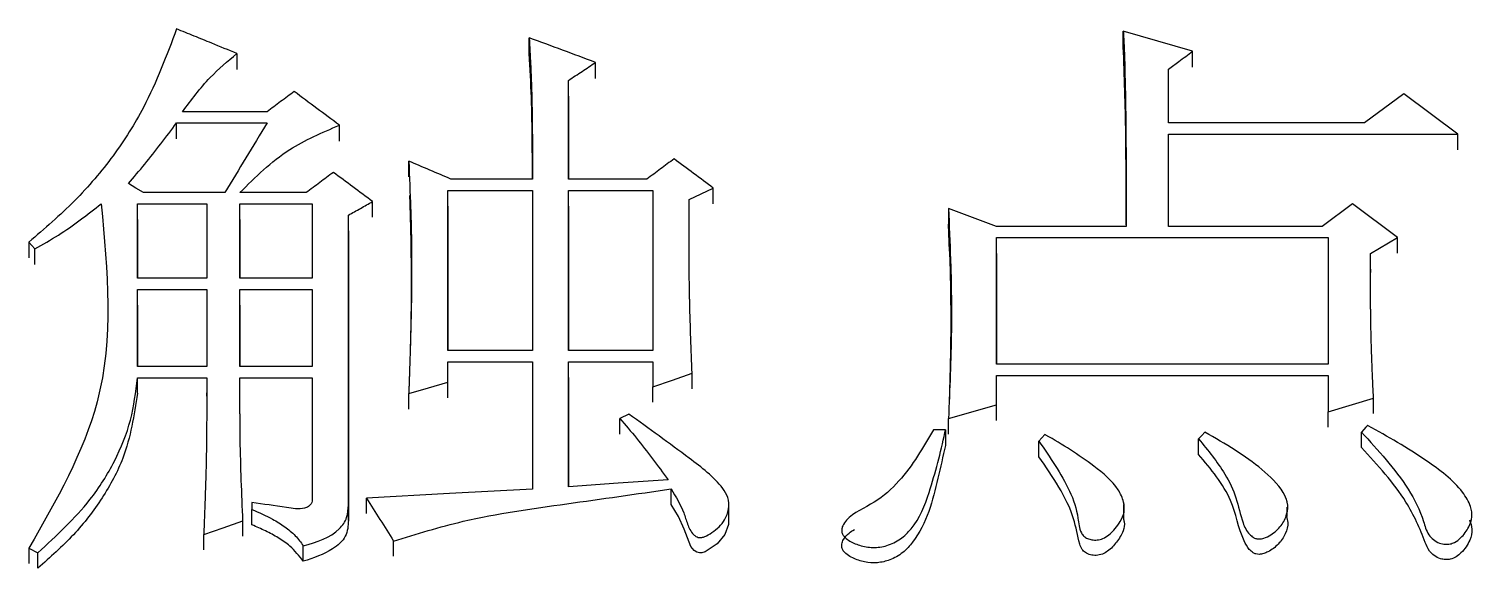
# Model space of a CAD drawing. Header units: millimetres. Extents: x 2223 to 4172, y 741 to 2119.
# Drawn here: x 2702.22 to 2707.4, y 1898.47 to 1900.4 of the extents above; entities that cross this region are included whole.
import ezdxf

# ---------------------------------------------------------------- set-up
doc = ezdxf.new("R2010")
doc.units = ezdxf.units.MM

msp = doc.modelspace()

# ---------------------------------------------------------------- linework, layer by layer
at = {"color": 7, "linetype": 'Continuous', "lineweight": 25}
for p, q in [((2704.0173, 1900.312), (2704.0173, 1900.3694)), ((2706.3972, 1900.3213), (2706.1484, 1900.3935)), ((2706.1484, 1900.336), (2706.1484, 1900.3935)), ((2702.9681, 1900.3133), (2702.9681, 1900.2562)), ((2706.3972, 1900.2642), (2706.3972, 1900.3213)), ((2704.2553, 1900.2241), (2704.2553, 1900.2812)), ((2706.3106, 1900.0642), (2706.3106, 1900.2571)), ((2706.3106, 1900.2001), (2706.3106, 1900.2571)), ((2704.158, 1899.8628), (2704.158, 1900.2169)), ((2704.158, 1900.16), (2704.158, 1900.2169)), ((2704.158, 1900.1597), (2704.158, 1899.8628)), ((2707.1544, 1900.1687), (2707.0137, 1900.0642)), ((2707.3491, 1900.024), (2707.1544, 1900.1687)), ((2703.0762, 1900.1044), (2702.7734, 1900.1044)), ((2702.7517, 1900.0642), (2703.0762, 1900.0642)), ((2702.7517, 1900.0074), (2702.7517, 1900.0642)), ((2703.3358, 1899.9994), (2703.3358, 1900.0562)), ((2707.0137, 1900.0642), (2706.3106, 1900.0642)), ((2706.3106, 1900.024), (2707.3491, 1900.024)), ((2706.3106, 1899.6934), (2706.3106, 1900.024)), ((2706.3106, 1899.9672), (2706.3106, 1900.024)), ((2707.3491, 1899.9672), (2707.3491, 1900.024)), ((2703.5847, 1899.8707), (2703.5847, 1899.9273)), ((2704.0282, 1899.8628), (2703.7361, 1899.8628)), ((2704.4392, 1899.8628), (2704.158, 1899.8628)), ((2704.6772, 1899.7741), (2704.6772, 1899.8306)), ((2702.9248, 1899.8144), (2702.6327, 1899.8144)), ((2703.2169, 1899.8144), (2702.9789, 1899.8144)), ((2703.4549, 1899.7258), (2703.4549, 1899.7822)), ((2703.7253, 1899.8225), (2704.0282, 1899.8225)), ((2703.7253, 1899.248), (2703.7253, 1899.8225)), ((2703.7253, 1899.766), (2703.7253, 1899.8225)), ((2704.0282, 1899.8225), (2704.0282, 1899.248)), ((2704.158, 1899.8225), (2704.4609, 1899.8225)), ((2704.158, 1899.248), (2704.158, 1899.8225)), ((2704.158, 1899.766), (2704.158, 1899.8225)), ((2704.4609, 1899.8225), (2704.4609, 1899.248)), ((2702.6111, 1899.7741), (2702.8599, 1899.7741)), ((2702.6111, 1899.5074), (2702.6111, 1899.7741)), ((2702.6111, 1899.7177), (2702.6111, 1899.7741)), ((2702.8599, 1899.7741), (2702.8599, 1899.5074)), ((2702.9789, 1899.7741), (2703.2385, 1899.7741)), ((2702.9789, 1899.5074), (2702.9789, 1899.7741)), ((2702.9789, 1899.7177), (2702.9789, 1899.7741)), ((2703.2385, 1899.7741), (2703.2385, 1899.5074)), ((2703.3683, 1898.6945), (2703.3683, 1899.7337)), ((2703.3683, 1899.6774), (2703.3683, 1899.7337)), ((2703.7253, 1899.7658), (2703.7253, 1899.248)), ((2704.158, 1899.7658), (2704.158, 1899.248)), ((2705.694, 1899.6934), (2705.521, 1899.758)), ((2705.521, 1899.758), (2705.521, 1899.7014)), ((2706.9705, 1899.7741), (2706.8623, 1899.6934)), ((2707.1327, 1899.653), (2706.9705, 1899.7741)), ((2702.6111, 1899.7175), (2702.6111, 1899.5074)), ((2702.9789, 1899.7175), (2702.9789, 1899.5074)), ((2703.3683, 1899.6772), (2703.3683, 1898.6393)), ((2705.5249, 1899.605), (2705.521, 1899.7014)), ((2706.1592, 1899.6934), (2705.694, 1899.6934)), ((2706.8623, 1899.6934), (2706.3106, 1899.6934)), ((2702.2217, 1899.6368), (2702.2433, 1899.6125)), ((2705.694, 1899.1993), (2705.694, 1899.653)), ((2705.694, 1899.5967), (2705.694, 1899.653)), ((2706.8839, 1899.653), (2706.8839, 1899.1993)), ((2707.0354, 1899.5964), (2707.1327, 1899.653)), ((2707.1327, 1899.5967), (2707.1327, 1899.653)), ((2702.2433, 1899.5563), (2702.2433, 1899.6125)), ((2705.694, 1899.5965), (2705.694, 1899.1993)), ((2707.0354, 1899.54), (2707.0354, 1899.5284)), ((2702.8599, 1899.5074), (2702.6111, 1899.5074)), ((2702.6111, 1899.4669), (2702.8599, 1899.4669)), ((2702.6111, 1899.1912), (2702.6111, 1899.4669)), ((2702.6111, 1899.4109), (2702.6111, 1899.4669)), ((2702.8599, 1899.4669), (2702.8599, 1899.1912)), ((2703.2385, 1899.5074), (2702.9789, 1899.5074)), ((2702.9789, 1899.4669), (2703.2385, 1899.4669)), ((2702.9789, 1899.1912), (2702.9789, 1899.4669)), ((2702.9789, 1899.4109), (2702.9789, 1899.4669)), ((2703.2385, 1899.4669), (2703.2385, 1899.1912)), ((2702.6111, 1899.4107), (2702.6111, 1899.1912)), ((2702.9789, 1899.4107), (2702.9789, 1899.1912)), ((2704.0282, 1899.248), (2703.7253, 1899.248)), ((2703.7253, 1899.2074), (2704.0282, 1899.2074)), ((2703.7253, 1899.1343), (2703.7253, 1899.2074)), ((2703.7253, 1899.1517), (2703.7253, 1899.2074)), ((2704.0282, 1899.2074), (2704.0282, 1898.7516)), ((2704.4609, 1899.248), (2704.158, 1899.248)), ((2704.158, 1899.2074), (2704.4609, 1899.2074)), ((2704.158, 1898.7598), (2704.158, 1899.2074)), ((2704.158, 1899.1517), (2704.158, 1899.2074)), ((2704.4609, 1899.2074), (2704.4609, 1899.118)), ((2702.8599, 1899.1912), (2702.6111, 1899.1912)), ((2703.2385, 1899.1912), (2702.9789, 1899.1912)), ((2704.6015, 1899.1111), (2704.6015, 1899.1668)), ((2705.694, 1899.053), (2705.694, 1899.1587)), ((2705.694, 1899.103), (2705.694, 1899.1587)), ((2706.8839, 1899.1587), (2706.8839, 1899.0286)), ((2702.6111, 1899.1506), (2702.8599, 1899.1506)), ((2702.6111, 1899.0949), (2702.6111, 1899.1506)), ((2702.9789, 1899.1506), (2703.2385, 1899.1506)), ((2703.2385, 1899.1506), (2703.2385, 1898.719)), ((2703.7253, 1899.0787), (2703.7253, 1899.1343)), ((2704.158, 1899.1515), (2704.158, 1898.7598)), ((2704.4609, 1899.0624), (2704.4609, 1899.118)), ((2703.5847, 1899.0381), (2703.5847, 1899.0937)), ((2705.521, 1899.0042), (2705.694, 1899.053)), ((2705.694, 1898.9975), (2705.694, 1899.053)), ((2706.8839, 1899.0286), (2707.0462, 1899.0774)), ((2707.0462, 1899.0218), (2707.0462, 1899.0774)), ((2704.3743, 1899.0205), (2704.3419, 1899.0042)), ((2704.3419, 1898.9487), (2704.3419, 1899.0042)), ((2705.521, 1898.9487), (2705.521, 1899.0042)), ((2706.8839, 1898.9731), (2706.8839, 1899.0286)), ((2705.5101, 1898.9635), (2705.4669, 1898.9635)), ((2705.5101, 1898.9635), (2705.5101, 1898.9081)), ((2707.003, 1898.8999), (2707.003, 1898.9554)), ((2705.8455, 1898.8673), (2705.8455, 1898.9228)), ((2706.4188, 1898.8754), (2706.4188, 1898.931)), ((2704.5258, 1898.6964), (2704.5258, 1898.7517)), ((2703.0222, 1898.7026), (2703.0222, 1898.6781)), ((2703.3683, 1898.6392), (2703.3683, 1898.6945)), ((2703.4332, 1898.6638), (2703.4332, 1898.719)), ((2706.1509, 1898.6412), (2706.1509, 1898.6966)), ((2706.7359, 1898.7067), (2706.7359, 1898.7089)), ((2707.3912, 1898.6939), (2707.3912, 1898.6971)), ((2702.9897, 1898.5823), (2702.9897, 1898.6373)), ((2703.0222, 1898.6231), (2703.0222, 1898.6781)), ((2704.7326, 1898.6321), (2704.7326, 1898.6875)), ((2706.7359, 1898.6534), (2706.7359, 1898.6865)), ((2702.8491, 1898.5333), (2702.8491, 1898.5883)), ((2702.2219, 1898.5391), (2702.2541, 1898.5229)), ((2702.2219, 1898.5391), (2702.2219, 1898.4842)), ((2703.2061, 1898.4925), (2703.2061, 1898.5474)), ((2703.5297, 1898.5102), (2703.5297, 1898.5651)), ((2702.2541, 1898.468), (2702.2541, 1898.5229))]:
    msp.add_line(p, q, dxfattribs=at)
at = {"color": 7, "linetype": 'Continuous', "lineweight": 25, "flags": 128}
for points in [[(2702.6327, 1899.8144), (2702.6057, 1899.8306), (2702.5786, 1899.8467)], [(2704.5907, 1899.7902), (2704.6339, 1899.8104), (2704.6772, 1899.8306)], [(2702.2217, 1899.6368), (2702.2217, 1899.6159), (2702.2217, 1899.5981), (2702.2217, 1899.5804)], [(2705.694, 1899.653), (2706.289, 1899.653), (2706.8839, 1899.653)], [(2704.4609, 1899.118), (2704.5312, 1899.1424), (2704.6015, 1899.1668)], [(2706.8839, 1899.1993), (2706.289, 1899.1993), (2705.694, 1899.1993)], [(2705.694, 1899.1587), (2706.289, 1899.1587), (2706.8839, 1899.1587)], [(2703.5847, 1899.0937), (2703.655, 1899.114), (2703.7253, 1899.1343)], [(2706.4404, 1898.9554), (2706.4296, 1898.9432), (2706.4188, 1898.931)], [(2707.0246, 1898.9798), (2707.0191, 1898.9736), (2707.011, 1898.9645), (2707.003, 1898.9554)], [(2705.8671, 1898.9472), (2705.8563, 1898.935), (2705.8455, 1898.9228)], [(2704.0282, 1898.7516), (2703.7307, 1898.7353), (2703.4332, 1898.719)], [(2704.515, 1898.7842), (2704.3365, 1898.772), (2704.158, 1898.7598)], [(2704.7315, 1898.632), (2704.7316, 1898.624), (2704.7188, 1898.5879), (2704.6907, 1898.5547), (2704.6477, 1898.5261), (2704.6367, 1898.5229), (2704.6274, 1898.5225), (2704.6185, 1898.5249), (2704.6093, 1898.5307), (2704.5973, 1898.5451), (2704.5725, 1898.6073), (2704.5526, 1898.6526), (2704.5258, 1898.6964), (2704.5258, 1898.6964)], [(2702.8491, 1898.5883), (2702.9194, 1898.6128), (2702.9897, 1898.6373)]]:
    msp.add_lwpolyline(points, dxfattribs=at)
at = {"color": 7, "linetype": 'Continuous', "lineweight": 25}
for points, knots in [([(2702.7517, 1900.4015), (2702.7162, 1900.3064), (2702.6573, 1900.1492), (2702.528, 1899.9438), (2702.3894, 1899.7812), (2702.2778, 1899.6851), (2702.2217, 1899.6368)], [0, 0, 0, 0, 0.335049, 0.554128, 0.775717, 1, 1, 1, 1]), ([(2702.9681, 1900.3133), (2702.9379, 1900.3255), (2702.8868, 1900.3464), (2702.8147, 1900.3758), (2702.7727, 1900.3929), (2702.7517, 1900.4015)], [0, 0, 0, 0, 0.417945, 0.708972, 1, 1, 1, 1]), ([(2704.2553, 1900.2812), (2704.2157, 1900.2959), (2704.1363, 1900.3253), (2704.057, 1900.3547), (2704.0173, 1900.3694)], [0, 0, 0, 0, 0.499999, 1, 1, 1, 1]), ([(2704.0173, 1900.3694), (2704.0189, 1900.3376), (2704.0209, 1900.2979), (2704.0228, 1900.2542), (2704.0234, 1900.2403), (2704.0238, 1900.2303), (2704.0243, 1900.2164), (2704.0249, 1900.2005), (2704.0254, 1900.1845), (2704.0258, 1900.1686), (2704.0262, 1900.1527), (2704.0266, 1900.1368), (2704.0269, 1900.1208), (2704.0272, 1900.1049), (2704.0274, 1900.0889), (2704.0276, 1900.077), (2704.0277, 1900.065), (2704.0278, 1900.0531), (2704.0279, 1900.0411), (2704.028, 1900.0311), (2704.0281, 1900.0231), (2704.0281, 1900.0172), (2704.0281, 1900.0092), (2704.0282, 1900.0012), (2704.0282, 1899.9932), (2704.0282, 1899.9852), (2704.0282, 1899.9773), (2704.0283, 1899.9693), (2704.0283, 1899.9613), (2704.0283, 1899.9533), (2704.0283, 1899.9453), (2704.0283, 1899.9373), (2704.0283, 1899.9294), (2704.0283, 1899.9214), (2704.0283, 1899.9134), (2704.0282, 1899.9054), (2704.0282, 1899.8974), (2704.0282, 1899.8894), (2704.0282, 1899.8814), (2704.0282, 1899.8719), (2704.0282, 1899.8664), (2704.0282, 1899.8628)], [0, 0, 0, 0, 0.188751, 0.235938, 0.259532, 0.271329, 0.294923, 0.342111, 0.365705, 0.389298, 0.436486, 0.46008, 0.483674, 0.530861, 0.554455, 0.578049, 0.601643, 0.625237, 0.648831, 0.672424, 0.684221, 0.696018, 0.707815, 0.731409, 0.743206, 0.755003, 0.778597, 0.790394, 0.80219, 0.825784, 0.837581, 0.849378, 0.872972, 0.884769, 0.896566, 0.92016, 0.931957, 0.943753, 0.967347, 0.979144, 1, 1, 1, 1]), ([(2706.1484, 1900.3935), (2706.1486, 1900.3884), (2706.1492, 1900.3782), (2706.1499, 1900.3655), (2706.1505, 1900.3528), (2706.151, 1900.3426), (2706.1516, 1900.3299), (2706.1521, 1900.3197), (2706.1525, 1900.3095), (2706.1529, 1900.2993), (2706.1532, 1900.2892), (2706.1537, 1900.2713), (2706.1548, 1900.2178), (2706.1564, 1900.1464), (2706.1575, 1900.0647), (2706.1578, 1900.0137), (2706.1581, 1899.9779), (2706.1582, 1899.96), (2706.1583, 1899.9498), (2706.1584, 1899.9395), (2706.1584, 1899.9293), (2706.1585, 1899.9165), (2706.1586, 1899.9063), (2706.1586, 1899.8935), (2706.1587, 1899.8832), (2706.1587, 1899.873), (2706.1588, 1899.8628), (2706.1588, 1899.8525), (2706.1588, 1899.8397), (2706.1589, 1899.8295), (2706.1589, 1899.8167), (2706.1589, 1899.8065), (2706.159, 1899.7962), (2706.159, 1899.786), (2706.159, 1899.7757), (2706.159, 1899.7655), (2706.1591, 1899.7578), (2706.1591, 1899.7514), (2706.1591, 1899.745), (2706.1591, 1899.7398), (2706.1591, 1899.7334), (2706.1591, 1899.7283), (2706.1591, 1899.7219), (2706.1591, 1899.7168), (2706.1591, 1899.7117), (2706.1592, 1899.7043), (2706.1592, 1899.6982), (2706.1592, 1899.6934)], [0, 0, 0, 0, 0.021887, 0.043773, 0.054717, 0.076603, 0.087547, 0.109433, 0.120377, 0.13132, 0.153207, 0.16415, 0.207923, 0.383017, 0.470564, 0.558111, 0.601884, 0.623771, 0.634714, 0.645657, 0.667544, 0.678487, 0.700374, 0.711317, 0.733204, 0.744147, 0.755091, 0.776977, 0.787921, 0.809807, 0.820751, 0.842637, 0.853581, 0.864524, 0.886411, 0.897354, 0.908297, 0.919241, 0.924712, 0.935656, 0.941127, 0.952071, 0.957542, 0.968486, 0.973957, 0.979429, 1, 1, 1, 1]), ([(2702.7734, 1900.1044), (2702.8044, 1900.1466), (2702.86, 1900.2222), (2702.9349, 1900.2853), (2702.9681, 1900.3132)], [0, 0, 0, 0, 0.557716, 1, 1, 1, 1]), ([(2704.0281, 1899.8628), (2704.0281, 1899.9078), (2704.0283, 1900.0054), (2704.0253, 1900.1551), (2704.02, 1900.2597), (2704.0173, 1900.312)], [0, 0, 0, 0, 0.299618, 0.64974, 1, 1, 1, 1]), ([(2706.159, 1899.6989), (2706.1589, 1899.7602), (2706.1587, 1899.831), (2706.158, 1899.9395), (2706.1574, 1900.0909), (2706.1522, 1900.2323), (2706.1484, 1900.336)], [0, 0, 0, 0, 0.287541, 0.332064, 0.510157, 1, 1, 1, 1]), ([(2706.3106, 1900.2571), (2706.323, 1900.2662), (2706.3436, 1900.2815), (2706.3724, 1900.3029), (2706.3889, 1900.3152), (2706.3972, 1900.3213)], [0, 0, 0, 0, 0.4283659, 0.7141823, 1, 1, 1, 1]), ([(2704.158, 1900.2169), (2704.1742, 1900.2276), (2704.2066, 1900.2491), (2704.2391, 1900.2705), (2704.2553, 1900.2812)], [0, 0, 0, 0, 0.500001, 1, 1, 1, 1]), ([(2703.1736, 1900.1768), (2703.1574, 1900.1647), (2703.1249, 1900.1406), (2703.0925, 1900.1165), (2703.0762, 1900.1044)], [0, 0, 0, 0, 0.499999, 1, 1, 1, 1]), ([(2703.3358, 1900.0562), (2703.3088, 1900.0763), (2703.2547, 1900.1165), (2703.2006, 1900.1567), (2703.1736, 1900.1768)], [0, 0, 0, 0, 0.499999, 1, 1, 1, 1]), ([(2702.5786, 1899.8467), (2702.5984, 1899.8698), (2702.6386, 1899.9168), (2702.6959, 1899.9895), (2702.7331, 1900.0393), (2702.7517, 1900.0642)], [0, 0, 0, 0, 0.325438, 0.662606, 1, 1, 1, 1]), ([(2703.0762, 1900.0642), (2703.051, 1900.0226), (2703.0005, 1899.9394), (2702.95, 1899.8561), (2702.9248, 1899.8144)], [0, 0, 0, 0, 0.5, 1, 1, 1, 1]), ([(2702.9789, 1899.8145), (2703.0344, 1899.87), (2703.1344, 1899.9702), (2703.2738, 1900.0297), (2703.3358, 1900.0562)], [0, 0, 0, 0, 0.5548825, 1, 1, 1, 1]), ([(2704.5366, 1899.9354), (2704.5204, 1899.9233), (2704.4879, 1899.8991), (2704.4555, 1899.8749), (2704.4392, 1899.8628)], [0, 0, 0, 0, 0.5, 1, 1, 1, 1]), ([(2704.6772, 1899.8306), (2704.6538, 1899.8481), (2704.6069, 1899.883), (2704.56, 1899.9179), (2704.5366, 1899.9354)], [0, 0, 0, 0, 0.499999, 1, 1, 1, 1]), ([(2703.3142, 1899.887), (2703.298, 1899.8749), (2703.2655, 1899.8507), (2703.2331, 1899.8265), (2703.2169, 1899.8144)], [0, 0, 0, 0, 0.499999, 1, 1, 1, 1]), ([(2703.4549, 1899.7822), (2703.4314, 1899.7997), (2703.3845, 1899.8346), (2703.3377, 1899.8696), (2703.3142, 1899.887)], [0, 0, 0, 0, 0.499999, 1, 1, 1, 1]), ([(2703.5847, 1899.9273), (2703.5871, 1899.8708), (2703.5897, 1899.8107), (2703.5918, 1899.7488), (2703.592, 1899.7417), (2703.5922, 1899.7364), (2703.5924, 1899.7293), (2703.5926, 1899.7223), (2703.5928, 1899.7152), (2703.5929, 1899.7099), (2703.5931, 1899.7028), (2703.5933, 1899.6957), (2703.5934, 1899.6886), (2703.5936, 1899.6833), (2703.5937, 1899.678), (2703.5938, 1899.6709), (2703.5939, 1899.6638), (2703.5941, 1899.6567), (2703.5942, 1899.6514), (2703.5943, 1899.6443), (2703.5944, 1899.6372), (2703.5945, 1899.6302), (2703.5946, 1899.6248), (2703.5947, 1899.6142), (2703.5951, 1899.577), (2703.5951, 1899.5397), (2703.595, 1899.5078), (2703.5949, 1899.5025), (2703.5949, 1899.4954), (2703.5948, 1899.4883), (2703.5948, 1899.4812), (2703.5947, 1899.4758), (2703.5946, 1899.4687), (2703.5945, 1899.4616), (2703.5945, 1899.4545), (2703.5944, 1899.4492), (2703.5943, 1899.4439), (2703.5942, 1899.4368), (2703.5941, 1899.4297), (2703.594, 1899.4226), (2703.5939, 1899.4172), (2703.5938, 1899.4101), (2703.5936, 1899.403), (2703.5935, 1899.3959), (2703.5934, 1899.3906), (2703.5933, 1899.3853), (2703.5931, 1899.3781), (2703.593, 1899.371), (2703.5928, 1899.3639), (2703.5927, 1899.3586), (2703.5925, 1899.3515), (2703.5924, 1899.3444), (2703.5922, 1899.3373), (2703.5921, 1899.3319), (2703.5919, 1899.3248), (2703.5917, 1899.3177), (2703.5915, 1899.3106), (2703.5914, 1899.3053), (2703.5912, 1899.2999), (2703.591, 1899.2928), (2703.5908, 1899.2857), (2703.5906, 1899.2786), (2703.5905, 1899.2733), (2703.5903, 1899.2661), (2703.5901, 1899.259), (2703.5899, 1899.2519), (2703.5897, 1899.2466), (2703.5895, 1899.2412), (2703.5893, 1899.2341), (2703.5891, 1899.227), (2703.5889, 1899.2199), (2703.5887, 1899.2146), (2703.5885, 1899.2074), (2703.5882, 1899.2003), (2703.588, 1899.1932), (2703.5878, 1899.1879), (2703.5877, 1899.1825), (2703.5874, 1899.1754), (2703.5872, 1899.1683), (2703.587, 1899.1611), (2703.5868, 1899.1558), (2703.5865, 1899.1487), (2703.5863, 1899.1416), (2703.5861, 1899.1344), (2703.5859, 1899.1291), (2703.5857, 1899.1238), (2703.5855, 1899.1166), (2703.5852, 1899.1095), (2703.5849, 1899.1013), (2703.5848, 1899.0966), (2703.5847, 1899.0937)], [0, 0, 0, 0, 0.204304, 0.217073, 0.223457, 0.229841, 0.236226, 0.248995, 0.255379, 0.261764, 0.268148, 0.280917, 0.287302, 0.293686, 0.300071, 0.306455, 0.319224, 0.325609, 0.331993, 0.338378, 0.351147, 0.357531, 0.363915, 0.3703, 0.395838, 0.497991, 0.504375, 0.51076, 0.517144, 0.529913, 0.536298, 0.542682, 0.549067, 0.561836, 0.56822, 0.574605, 0.580989, 0.587374, 0.600143, 0.606527, 0.612912, 0.619296, 0.632065, 0.638449, 0.644834, 0.651218, 0.657603, 0.670372, 0.676756, 0.683141, 0.689525, 0.702294, 0.708679, 0.715063, 0.721448, 0.734217, 0.740601, 0.746986, 0.75337, 0.759755, 0.772523, 0.778908, 0.785292, 0.791677, 0.804446, 0.81083, 0.817215, 0.823599, 0.829984, 0.842753, 0.849137, 0.855522, 0.861906, 0.874675, 0.88106, 0.887444, 0.893828, 0.900213, 0.912982, 0.919366, 0.925751, 0.932135, 0.944904, 0.951289, 0.957673, 0.964058, 0.970442, 0.983211, 0.989596, 1, 1, 1, 1]), ([(2703.3683, 1899.7337), (2703.3827, 1899.7418), (2703.4116, 1899.758), (2703.4404, 1899.7741), (2703.4549, 1899.7822)], [0, 0, 0, 0, 0.499999, 1, 1, 1, 1]), ([(2703.5875, 1899.8038), (2703.5876, 1899.8018), (2703.5878, 1899.797), (2703.5901, 1899.7286), (2703.594, 1899.5658), (2703.593, 1899.3765), (2703.5908, 1899.2901), (2703.5897, 1899.2474)], [0, 0, 0, 0, 0.027194, 0.065937, 0.481469, 0.743424, 1, 1, 1, 1]), ([(2704.6015, 1899.1668), (2704.5981, 1899.2505), (2704.5945, 1899.3395), (2704.5925, 1899.4335), (2704.5922, 1899.4492), (2704.5918, 1899.4701), (2704.5915, 1899.491), (2704.5912, 1899.5118), (2704.5911, 1899.5275), (2704.5909, 1899.5484), (2704.5907, 1899.5692), (2704.5906, 1899.5901), (2704.5906, 1899.6031), (2704.5905, 1899.6136), (2704.5905, 1899.6214), (2704.5905, 1899.6292), (2704.5905, 1899.6396), (2704.5905, 1899.6501), (2704.5905, 1899.6605), (2704.5905, 1899.6683), (2704.5905, 1899.6787), (2704.5905, 1899.6891), (2704.5905, 1899.6996), (2704.5905, 1899.7074), (2704.5905, 1899.7178), (2704.5905, 1899.7282), (2704.5905, 1899.7386), (2704.5906, 1899.7464), (2704.5906, 1899.7529), (2704.5906, 1899.7594), (2704.5906, 1899.7646), (2704.5906, 1899.7699), (2704.5906, 1899.7738), (2704.5906, 1899.7777), (2704.5906, 1899.7832), (2704.5907, 1899.7873), (2704.5907, 1899.7902)], [0, 0, 0, 0, 0.4019587, 0.4270807, 0.4522028, 0.4773248, 0.527569, 0.552691, 0.5778131, 0.6029351, 0.6531793, 0.6783013, 0.7034234, 0.7159844, 0.7285454, 0.7411064, 0.7536675, 0.7787895, 0.7913505, 0.8039115, 0.8164726, 0.8415946, 0.8541556, 0.8667167, 0.8792777, 0.9043997, 0.9169607, 0.9295218, 0.9420828, 0.9483633, 0.9609243, 0.9672048, 0.9734854, 0.9797659, 0.9860464, 1, 1, 1, 1]), ([(2702.4814, 1899.7741), (2702.504, 1899.5332), (2702.5445, 1899.1028), (2702.3205, 1898.7114), (2702.2219, 1898.5391)], [0, 0, 0, 0, 0.559704, 1, 1, 1, 1]), ([(2702.2433, 1899.6125), (2702.2717, 1899.6288), (2702.3281, 1899.661), (2702.4071, 1899.7157), (2702.4565, 1899.7546), (2702.4813, 1899.7741)], [0, 0, 0, 0, 0.33532, 0.667027, 1, 1, 1, 1]), ([(2705.521, 1899.758), (2705.5238, 1899.6967), (2705.5269, 1899.6278), (2705.5296, 1899.5434), (2705.5316, 1899.459), (2705.5333, 1899.2769), (2705.5257, 1899.1097), (2705.521, 1899.0042)], [0, 0, 0, 0, 0.2447343, 0.2753248, 0.336506, 0.5812465, 1, 1, 1, 1]), ([(2705.5249, 1899.6087), (2705.5273, 1899.5185), (2705.531, 1899.3832), (2705.5275, 1899.2), (2705.5252, 1899.1146), (2705.5241, 1899.0783), (2705.5236, 1899.0653), (2705.5235, 1899.0613), (2705.5234, 1899.0593), (2705.5234, 1899.0593), (2705.5234, 1899.0592)], [0, 0, 0, 0, 0.523671, 0.784961, 0.902383, 0.967876, 0.981533, 0.987952, 0.99428, 1, 1, 1, 1]), ([(2707.0462, 1899.0774), (2707.0455, 1899.0916), (2707.0445, 1899.113), (2707.0435, 1899.1361), (2707.0429, 1899.1485), (2707.0426, 1899.1556), (2707.0422, 1899.1645), (2707.0419, 1899.1716), (2707.0415, 1899.1805), (2707.0412, 1899.1876), (2707.0409, 1899.1965), (2707.0406, 1899.2036), (2707.0403, 1899.2125), (2707.04, 1899.2196), (2707.0397, 1899.2285), (2707.0393, 1899.2373), (2707.0391, 1899.2462), (2707.0388, 1899.2551), (2707.0385, 1899.264), (2707.0382, 1899.2746), (2707.0379, 1899.2853), (2707.0377, 1899.2942), (2707.0375, 1899.303), (2707.0372, 1899.3155), (2707.0369, 1899.3297), (2707.0367, 1899.3421), (2707.0365, 1899.3509), (2707.0364, 1899.358), (2707.0363, 1899.3669), (2707.0362, 1899.374), (2707.0361, 1899.3829), (2707.036, 1899.39), (2707.0359, 1899.3988), (2707.0358, 1899.4077), (2707.0358, 1899.4166), (2707.0357, 1899.4254), (2707.0356, 1899.4325), (2707.0356, 1899.4414), (2707.0355, 1899.4485), (2707.0355, 1899.4574), (2707.0355, 1899.4644), (2707.0354, 1899.4733), (2707.0354, 1899.4804), (2707.0354, 1899.4893), (2707.0354, 1899.4963), (2707.0354, 1899.5052), (2707.0354, 1899.5123), (2707.0354, 1899.5211), (2707.0353, 1899.5282), (2707.0353, 1899.5371), (2707.0353, 1899.5442), (2707.0353, 1899.553), (2707.0354, 1899.5601), (2707.0354, 1899.569), (2707.0354, 1899.576), (2707.0354, 1899.5858), (2707.0354, 1899.5919), (2707.0354, 1899.5964)], [0, 0, 0, 0, 0.082056, 0.123084, 0.133341, 0.153855, 0.164112, 0.184626, 0.194883, 0.215397, 0.225654, 0.246168, 0.256425, 0.276939, 0.287196, 0.30771, 0.328224, 0.338481, 0.358995, 0.379509, 0.400023, 0.420537, 0.430794, 0.451308, 0.492336, 0.51285, 0.523107, 0.543621, 0.553878, 0.574392, 0.584649, 0.605163, 0.61542, 0.635934, 0.656448, 0.666705, 0.687219, 0.697476, 0.71799, 0.728247, 0.748761, 0.759018, 0.779532, 0.789789, 0.810303, 0.82056, 0.841074, 0.851331, 0.871845, 0.882102, 0.902616, 0.912873, 0.933387, 0.943644, 0.964158, 0.974415, 1, 1, 1, 1]), ([(2702.2541, 1898.5229), (2702.3206, 1898.584), (2702.4295, 1898.684), (2702.5328, 1898.8498), (2702.5929, 1898.9974), (2702.605, 1899.0996), (2702.6111, 1899.1506)], [0, 0, 0, 0, 0.345958, 0.566155, 0.783835, 1, 1, 1, 1]), ([(2702.8599, 1899.1506), (2702.8599, 1899.1488), (2702.8599, 1899.1452), (2702.8599, 1899.1398), (2702.8599, 1899.1344), (2702.8599, 1899.13), (2702.8599, 1899.1237), (2702.8599, 1899.1174), (2702.8599, 1899.1085), (2702.8599, 1899.1013), (2702.8599, 1899.0924), (2702.8599, 1899.0834), (2702.8599, 1899.0745), (2702.8599, 1899.0655), (2702.8599, 1899.0565), (2702.8598, 1899.0476), (2702.8598, 1899.0386), (2702.8598, 1899.0315), (2702.8598, 1899.0225), (2702.8597, 1899.0135), (2702.8597, 1899.0046), (2702.8596, 1898.9956), (2702.8596, 1898.9867), (2702.8595, 1898.9777), (2702.8595, 1898.9687), (2702.8594, 1898.9598), (2702.8593, 1898.9508), (2702.8592, 1898.9418), (2702.8591, 1898.9347), (2702.859, 1898.9257), (2702.8589, 1898.9167), (2702.8588, 1898.9077), (2702.8587, 1898.8988), (2702.8585, 1898.8898), (2702.8584, 1898.8808), (2702.8582, 1898.8719), (2702.8581, 1898.8647), (2702.8579, 1898.8557), (2702.8577, 1898.8467), (2702.8575, 1898.8378), (2702.8573, 1898.8288), (2702.8571, 1898.8198), (2702.8568, 1898.8108), (2702.8566, 1898.8018), (2702.8564, 1898.7929), (2702.8561, 1898.7839), (2702.8558, 1898.7749), (2702.8556, 1898.7677), (2702.8553, 1898.7587), (2702.855, 1898.7498), (2702.8547, 1898.7408), (2702.8544, 1898.7318), (2702.8541, 1898.7228), (2702.8538, 1898.7138), (2702.8535, 1898.7048), (2702.8533, 1898.6976), (2702.8529, 1898.6887), (2702.8526, 1898.6797), (2702.8522, 1898.6689), (2702.8519, 1898.6599), (2702.8515, 1898.6509), (2702.8512, 1898.6437), (2702.8509, 1898.6347), (2702.8505, 1898.6257), (2702.8502, 1898.6167), (2702.8499, 1898.6078), (2702.8495, 1898.5989), (2702.8492, 1898.5918), (2702.8491, 1898.5883)], [0, 0, 0, 0, 0.009575, 0.019151, 0.028726, 0.038301, 0.043088, 0.062238, 0.071814, 0.090964, 0.100539, 0.119689, 0.138839, 0.148414, 0.167565, 0.186715, 0.19629, 0.21544, 0.225015, 0.244165, 0.263315, 0.272891, 0.292041, 0.311191, 0.320766, 0.339916, 0.359066, 0.368641, 0.387792, 0.397367, 0.416517, 0.435667, 0.445242, 0.464392, 0.483543, 0.493118, 0.512268, 0.521843, 0.540993, 0.560143, 0.569718, 0.588869, 0.608019, 0.617594, 0.636744, 0.655894, 0.665469, 0.68462, 0.694195, 0.713345, 0.732495, 0.74207, 0.76122, 0.780371, 0.789946, 0.809096, 0.818671, 0.837821, 0.856971, 0.876121, 0.885697, 0.904847, 0.914422, 0.933572, 0.952722, 0.962297, 0.981149, 1, 1, 1, 1]), ([(2702.9897, 1898.6373), (2702.9856, 1898.7343), (2702.9813, 1898.8359), (2702.9799, 1898.9397), (2702.9798, 1898.9489), (2702.9797, 1898.9559), (2702.9797, 1898.9629), (2702.9796, 1898.9698), (2702.9795, 1898.9791), (2702.9794, 1898.9884), (2702.9794, 1898.9976), (2702.9793, 1899.0046), (2702.9793, 1899.0115), (2702.9792, 1899.0185), (2702.9792, 1899.0255), (2702.9791, 1899.0347), (2702.9791, 1899.044), (2702.9791, 1899.0533), (2702.979, 1899.0602), (2702.979, 1899.0672), (2702.979, 1899.0741), (2702.979, 1899.0811), (2702.979, 1899.0903), (2702.979, 1899.0996), (2702.9789, 1899.1089), (2702.9789, 1899.1158), (2702.9789, 1899.1228), (2702.9789, 1899.1297), (2702.9789, 1899.139), (2702.9789, 1899.1459), (2702.9789, 1899.1506)], [0, 0, 0, 0, 0.565918, 0.593048, 0.606612, 0.620177, 0.633741, 0.647306, 0.66087, 0.688, 0.701564, 0.715129, 0.728693, 0.742258, 0.755822, 0.769387, 0.796516, 0.810081, 0.823645, 0.83721, 0.850774, 0.864339, 0.877904, 0.905033, 0.918597, 0.932162, 0.945726, 0.959291, 0.972856, 1, 1, 1, 1]), ([(2702.6111, 1899.0948), (2702.5991, 1899.016), (2702.5794, 1898.8857), (2702.488, 1898.7174), (2702.3855, 1898.584), (2702.2981, 1898.5068), (2702.2541, 1898.4679)], [0, 0, 0, 0, 0.334037, 0.553007, 0.774908, 1, 1, 1, 1]), ([(2702.8599, 1899.0845), (2702.8599, 1899.086), (2702.8599, 1899.09), (2702.8599, 1899.0941), (2702.8599, 1899.0967)], [0, 0, 0, 0, 0.353663, 1, 1, 1, 1]), ([(2704.3419, 1899.0042), (2704.362, 1898.981), (2704.4029, 1898.9338), (2704.46, 1898.8601), (2704.4966, 1898.8095), (2704.515, 1898.7842)], [0, 0, 0, 0, 0.32693, 0.663295, 1, 1, 1, 1]), ([(2704.5258, 1898.7517), (2704.5431, 1898.7236), (2704.568, 1898.6832), (2704.5837, 1898.6258), (2704.5973, 1898.5956), (2704.6143, 1898.5815), (2704.6235, 1898.5777), (2704.6341, 1898.577), (2704.6518, 1898.5816), (2704.6834, 1898.6011), (2704.7182, 1898.634), (2704.7342, 1898.6798), (2704.7333, 1898.7203), (2704.6906, 1898.7876), (2704.563, 1898.8834), (2704.4465, 1898.968), (2704.3743, 1899.0205)], [0, 0, 0, 0, 0.116369, 0.168042, 0.220216, 0.232026, 0.241704, 0.251433, 0.264352, 0.29834, 0.371993, 0.42265, 0.473324, 0.517975, 0.701297, 1, 1, 1, 1]), ([(2705.467, 1898.9635), (2705.4302, 1898.9001), (2705.3748, 1898.8048), (2705.2609, 1898.699), (2705.1717, 1898.6643), (2705.1417, 1898.6225), (2705.1372, 1898.606), (2705.139, 1898.5928), (2705.1473, 1898.5794), (2705.1676, 1898.563), (2705.203, 1898.5478), (2705.2506, 1898.539), (2705.3028, 1898.5469), (2705.3508, 1898.5707), (2705.413, 1898.6316), (2705.4632, 1898.7649), (2705.4936, 1898.8849), (2705.5095, 1898.9602), (2705.5101, 1898.9635)], [0, 0, 0, 0, 0.193081, 0.290157, 0.386754, 0.407978, 0.421447, 0.432598, 0.443754, 0.462204, 0.496546, 0.533829, 0.57207, 0.615267, 0.659288, 0.789027, 0.990755, 1, 1, 1, 1]), ([(2706.4188, 1898.931), (2706.4523, 1898.89), (2706.5065, 1898.8238), (2706.5571, 1898.7204), (2706.5699, 1898.6447), (2706.5927, 1898.5961), (2706.6125, 1898.5788), (2706.6248, 1898.573), (2706.6383, 1898.5717), (2706.6569, 1898.5756), (2706.6852, 1898.5905), (2706.7169, 1898.6187), (2706.7372, 1898.6604), (2706.7408, 1898.7031), (2706.7129, 1898.7611), (2706.6468, 1898.8239), (2706.5493, 1898.893), (2706.4777, 1898.9344), (2706.4407, 1898.9552), (2706.4404, 1898.9554)], [0, 0, 0, 0, 0.157954, 0.255242, 0.35249, 0.401724, 0.417192, 0.427834, 0.438557, 0.45242, 0.478029, 0.52635, 0.573066, 0.619079, 0.658607, 0.768684, 0.881292, 0.999134, 1, 1, 1, 1]), ([(2707.003, 1898.9554), (2707.0328, 1898.9229), (2707.1225, 1898.8248), (2707.2109, 1898.7019), (2707.2364, 1898.5949), (2707.26, 1898.5693), (2707.281, 1898.5576), (2707.3022, 1898.5526), (2707.321, 1898.5536), (2707.3406, 1898.5611), (2707.3658, 1898.5809), (2707.3881, 1898.6122), (2707.4019, 1898.6513), (2707.3952, 1898.6956), (2707.3485, 1898.7714), (2707.2192, 1898.8689), (2707.0977, 1898.9403), (2707.0253, 1898.9794), (2707.0246, 1898.9798)], [0, 0, 0, 0, 0.113222, 0.341327, 0.387566, 0.408095, 0.428648, 0.444625, 0.457844, 0.471063, 0.493511, 0.536211, 0.570053, 0.604097, 0.65629, 0.801568, 0.997978, 1, 1, 1, 1]), ([(2705.5101, 1898.9079), (2705.5013, 1898.8688), (2705.4748, 1898.751), (2705.4403, 1898.6131), (2705.3595, 1898.5218), (2705.3147, 1898.4967), (2705.2664, 1898.4849), (2705.2199, 1898.4883), (2705.1832, 1898.5006), (2705.1578, 1898.5152), (2705.144, 1898.5282), (2705.1379, 1898.5416), (2705.1378, 1898.5559), (2705.1455, 1898.5743), (2705.1611, 1898.5926), (2705.1768, 1898.602), (2705.1834, 1898.606)], [0, 0, 0, 0, 0.171804, 0.517301, 0.584548, 0.65197, 0.706518, 0.761184, 0.815652, 0.846041, 0.87115, 0.888591, 0.906031, 0.931288, 0.971038, 1, 1, 1, 1]), ([(2705.8455, 1898.9228), (2705.8653, 1898.8941), (2705.9248, 1898.8074), (2705.9851, 1898.6978), (2705.9895, 1898.6059), (2706.0062, 1898.582), (2706.0198, 1898.5735), (2706.0364, 1898.5688), (2706.0554, 1898.5681), (2706.0772, 1898.5734), (2706.1087, 1898.5944), (2706.135, 1898.6275), (2706.154, 1898.6686), (2706.151, 1898.7088), (2706.122, 1898.77), (2706.0236, 1898.8524), (2705.9294, 1898.9118), (2705.8683, 1898.9465), (2705.8671, 1898.9472)], [0, 0, 0, 0, 0.107766, 0.324959, 0.382514, 0.397632, 0.412828, 0.427374, 0.444539, 0.463227, 0.487605, 0.551575, 0.589695, 0.627994, 0.678884, 0.799951, 0.99622, 1, 1, 1, 1]), ([(2707.3905, 1898.6414), (2707.3945, 1898.6301), (2707.4029, 1898.606), (2707.3921, 1898.5632), (2707.3697, 1898.5301), (2707.3435, 1898.508), (2707.3239, 1898.4989), (2707.3038, 1898.4976), (2707.2837, 1898.5017), (2707.2634, 1898.5118), (2707.2426, 1898.5316), (2707.2172, 1898.5996), (2707.1748, 1898.6955), (2707.0896, 1898.806), (2707.032, 1898.8685), (2707.003, 1898.8999)], [0, 0, 0, 0, 0.05255, 0.111591, 0.190854, 0.22064, 0.250738, 0.27286, 0.294868, 0.32747, 0.360447, 0.410692, 0.644126, 0.821126, 1, 1, 1, 1]), ([(2706.1498, 1898.6408), (2706.1506, 1898.6384), (2706.1544, 1898.6256), (2706.1485, 1898.5965), (2706.1257, 1898.5616), (2706.1004, 1898.5328), (2706.0738, 1898.5171), (2706.0518, 1898.5126), (2706.0303, 1898.5147), (2706.0121, 1898.5221), (2705.9984, 1898.5359), (2705.9846, 1898.5775), (2705.9731, 1898.6553), (2705.9191, 1898.7604), (2705.8702, 1898.8315), (2705.8455, 1898.8673)], [0, 0, 0, 0, 0.0129135, 0.06939, 0.147433, 0.2206585, 0.2538715, 0.2874244, 0.3169642, 0.3469857, 0.3730799, 0.4084132, 0.5699259, 0.7830561, 1, 1, 1, 1]), ([(2706.7342, 1898.6531), (2706.736, 1898.646), (2706.7415, 1898.6254), (2706.7312, 1898.5899), (2706.707, 1898.5529), (2706.6772, 1898.5304), (2706.6525, 1898.5195), (2706.6375, 1898.5165), (2706.6241, 1898.5182), (2706.6116, 1898.5242), (2706.5952, 1898.5392), (2706.5618, 1898.6011), (2706.5489, 1898.6951), (2706.4848, 1898.7971), (2706.441, 1898.8492), (2706.4188, 1898.8754)], [0, 0, 0, 0, 0.036468, 0.10746, 0.17993, 0.250304, 0.274435, 0.298772, 0.314747, 0.330684, 0.359233, 0.416925, 0.673858, 0.835309, 1, 1, 1, 1]), ([(2703.5297, 1898.5651), (2703.6126, 1898.5905), (2703.8143, 1898.6523), (2704.1522, 1898.6981), (2704.4012, 1898.7338), (2704.5258, 1898.7517)], [0, 0, 0, 0, 0.258422, 0.628983, 1, 1, 1, 1]), ([(2703.2385, 1898.719), (2703.2382, 1898.7119), (2703.2377, 1898.7005), (2703.2253, 1898.688), (2703.1956, 1898.6765), (2703.1244, 1898.6893), (2703.0628, 1898.6973), (2703.0222, 1898.7026)], [0, 0, 0, 0, 0.100185, 0.161773, 0.226321, 0.490481, 1, 1, 1, 1]), ([(2703.2061, 1898.5474), (2703.2549, 1898.5622), (2703.322, 1898.5825), (2703.366, 1898.6483), (2703.3676, 1898.6792), (2703.3683, 1898.6945)], [0, 0, 0, 0, 0.574728, 0.788861, 1, 1, 1, 1]), ([(2703.4332, 1898.719), (2703.4493, 1898.6933), (2703.4815, 1898.6421), (2703.5137, 1898.5908), (2703.5297, 1898.5651)], [0, 0, 0, 0, 0.4999992, 1, 1, 1, 1]), ([(2703.0222, 1898.6781), (2703.0473, 1898.6671), (2703.0886, 1898.6491), (2703.1403, 1898.617), (2703.1791, 1898.5856), (2703.1971, 1898.5601), (2703.2061, 1898.5474)], [0, 0, 0, 0, 0.346429, 0.567932, 0.786121, 1, 1, 1, 1]), ([(2703.3683, 1898.6393), (2703.3672, 1898.6194), (2703.3649, 1898.5792), (2703.3016, 1898.5237), (2703.2427, 1898.5044), (2703.2061, 1898.4924)], [0, 0, 0, 0, 0.268471, 0.544159, 1, 1, 1, 1]), ([(2703.2061, 1898.4924), (2703.1913, 1898.5116), (2703.1667, 1898.5436), (2703.1169, 1898.577), (2703.0712, 1898.6021), (2703.0386, 1898.616), (2703.0222, 1898.6229)], [0, 0, 0, 0, 0.331664, 0.551929, 0.775056, 1, 1, 1, 1])]:
    msp.add_open_spline(points, degree=3, knots=knots, dxfattribs=at)
msp.add_open_spline([(2703.7361, 1899.8628), (2703.7109, 1899.8736), (2703.6604, 1899.8951), (2703.6099, 1899.9166), (2703.5847, 1899.9273)], degree=3, dxfattribs=at)

doc.saveas('drawing.dxf')
